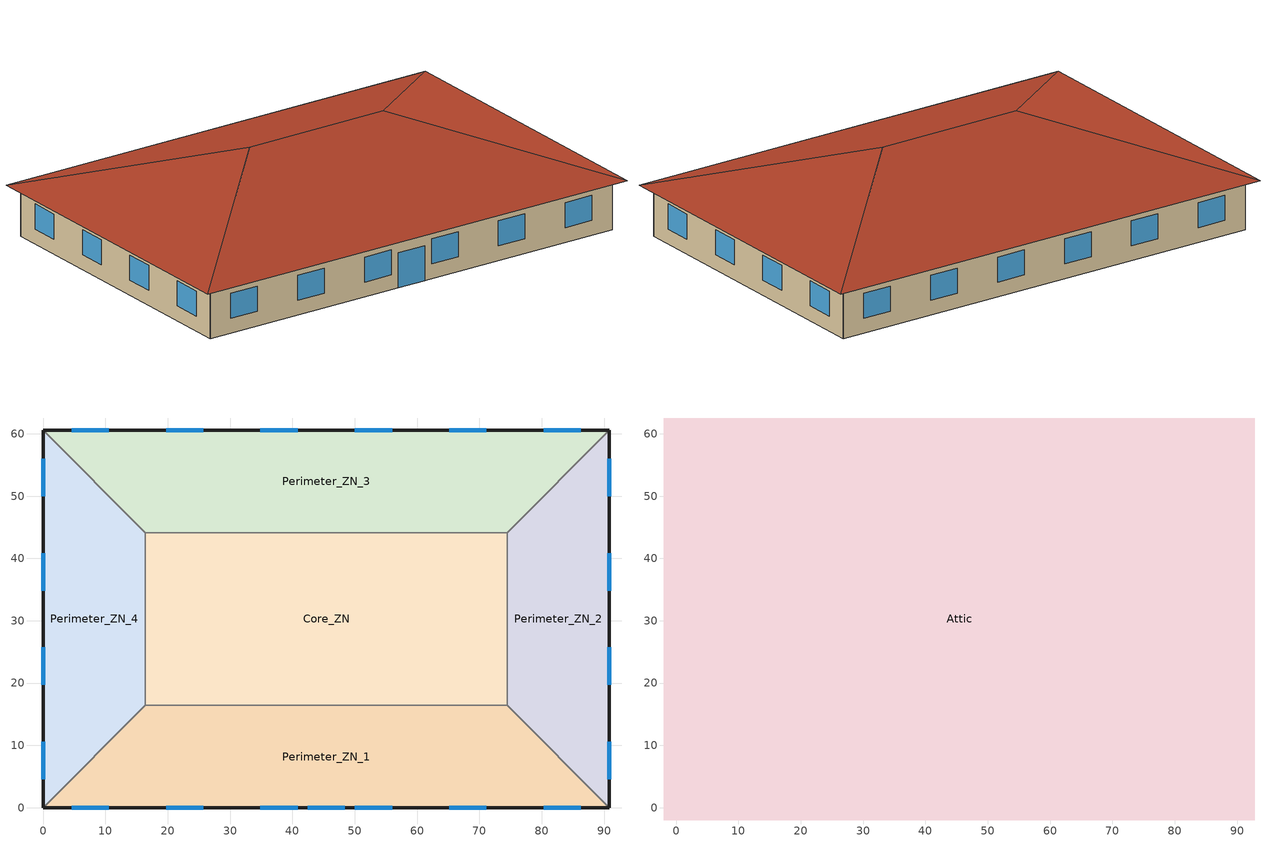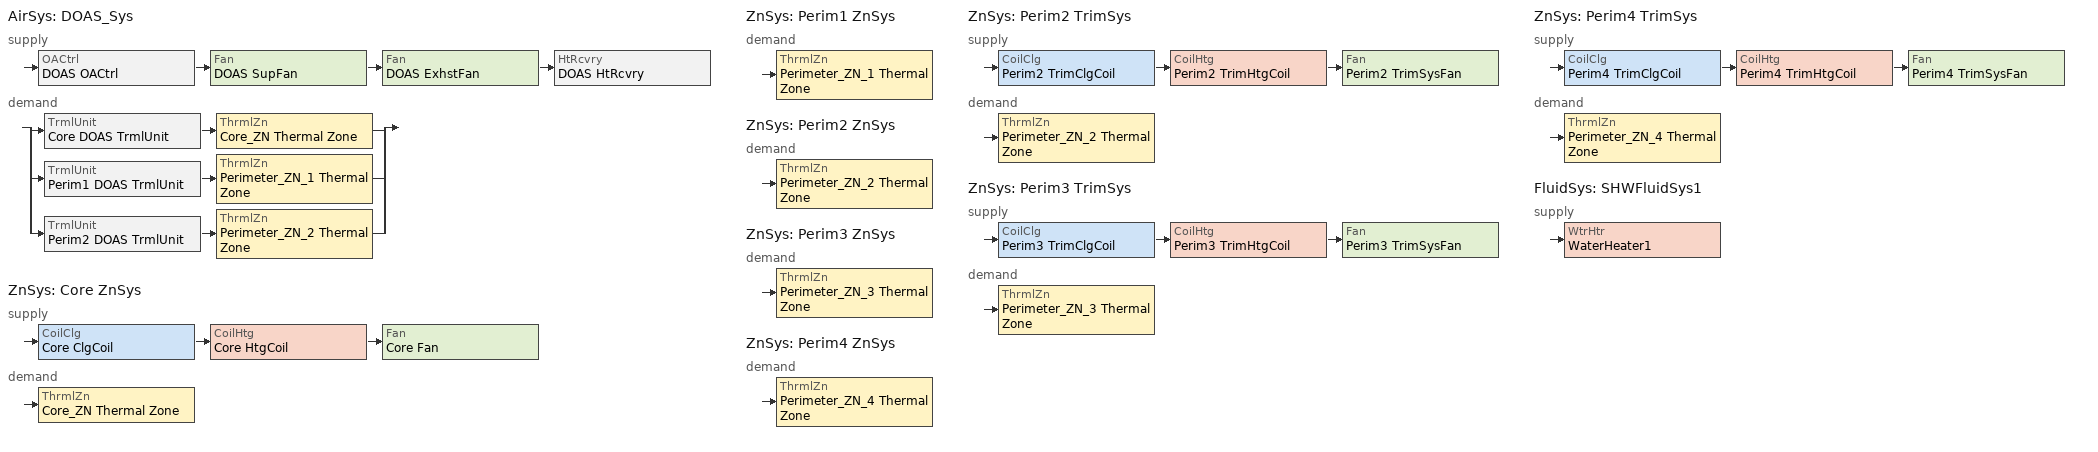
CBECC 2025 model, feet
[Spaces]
Perimeter_ZN_1
 floor ground (Base_CZ12-SlabOnOrBelowGradeF073): 74.44,16.4 90.85,0 0,0 16.4,16.4 z0
 wall outside (Base_CZ12-NonresMetalFrameWallU062): 0,0 90.85,0 z0:10.01
 wall to Perimeter_ZN_2 (NACM_Interior Wall): 90.85,0 74.44,16.4 z0:10.01
 wall to Core_ZN (NACM_Interior Wall): 74.44,16.4 16.4,16.4 z0:10.01
 wall to Perimeter_ZN_4 (NACM_Interior Wall): 16.4,16.4 0,0 z0:10.01
 window (Base_AllCZ_FixedWindowU36): 4.56,0 10.56,0 / 65.12,0 71.13,0 / 50,0 56,0 / 80.28,0 86.29,0 / 19.72,0 25.72,0 / 34.84,0 40.85,0 z2.95:7.95; 42.42,0 48.43,0 z0:7
Perimeter_ZN_2
 floor ground (Base_CZ12-SlabOnOrBelowGradeF073): 90.85,60.56 90.85,0 74.44,16.4 74.44,44.16 z0
 wall outside (Base_CZ12-NonresMetalFrameWallU062): 90.85,0 90.85,60.56 z0:10.01
 wall to Perimeter_ZN_3 (NACM_Interior Wall): 90.85,60.56 74.44,44.16 z0:10.01
 wall to Core_ZN (NACM_Interior Wall): 74.44,44.16 74.44,16.4 z0:10.01
 window (Base_AllCZ_FixedWindowU36): 90.85,34.84 90.85,40.85 / 90.85,50 90.85,56 / 90.85,19.72 90.85,25.72 / 90.85,4.56 90.85,10.56 z2.95:7.95
Core_ZN
 floor ground (Base_CZ12-SlabOnOrBelowGradeF073): 74.44,44.16 74.44,16.4 16.4,16.4 16.4,44.16 z0
 wall to Perimeter_ZN_3 (NACM_Interior Wall): 74.44,44.16 16.4,44.16 z0:10.01
 wall to Perimeter_ZN_4 (NACM_Interior Wall): 16.4,44.16 16.4,16.4 z0:10.01
Perimeter_ZN_3
 floor ground (Base_CZ12-SlabOnOrBelowGradeF073): 90.85,60.56 74.44,44.16 16.4,44.16 0,60.56 z0
 wall outside (Base_CZ12-NonresMetalFrameWallU062): 90.85,60.56 0,60.56 z0:10.01
 wall to Perimeter_ZN_4 (NACM_Interior Wall): 0,60.56 16.4,44.16 z0:10.01
 window (Base_AllCZ_FixedWindowU36): 25.72,60.56 19.72,60.56 / 71.13,60.56 65.12,60.56 / 86.29,60.56 80.28,60.56 / 10.56,60.56 4.56,60.56 / 56,60.56 50,60.56 / 40.85,60.56 34.84,60.56 z2.95:7.95
Perimeter_ZN_4
 floor ground (Base_CZ12-SlabOnOrBelowGradeF073): 0,60.56 16.4,44.16 16.4,16.4 0,0 z0
 wall outside (Base_CZ12-NonresMetalFrameWallU062): 0,60.56 0,0 z0:10.01
 window (Base_AllCZ_FixedWindowU36): 0,56 0,50 / 0,40.85 0,34.84 / 0,10.56 0,4.56 / 0,25.72 0,19.72 z2.95:7.95
Attic
 floor outside (Base_CZ12-NonresOtherFloorU071): 92.81,62.53 90.85,60.56 0,60.56 -1.97,62.53 z10.01; 92.81,62.53 92.81,-1.97 90.85,0 90.85,60.56 z10.01; -1.97,62.53 0,60.56 0,0 -1.97,-1.97 z10.01; 90.85,0 92.81,-1.97 -1.97,-1.97 0,0 z10.01
 floor to Core_ZN (NACM_Drop Ceiling): 74.44,44.16 74.44,16.4 16.4,16.4 16.4,44.16 z10.01
 floor to Perimeter_ZN_2 (NACM_Drop Ceiling): 90.85,60.56 90.85,0 74.44,16.4 74.44,44.16 z10.01
 floor to Perimeter_ZN_4 (NACM_Drop Ceiling): 0,60.56 16.4,44.16 16.4,16.4 0,0 z10.01
 floor to Perimeter_ZN_1 (NACM_Drop Ceiling): 74.44,16.4 90.85,0 0,0 16.4,16.4 z10.01
 floor to Perimeter_ZN_3 (NACM_Drop Ceiling): 90.85,60.56 74.44,44.16 16.4,44.16 0,60.56 z10.01
 roof outside (Base_CZ12-SteepNonresWoodFramingAndOtherRoofU039): 60.56,30.28,20.77 92.81,62.53,10.01 -1.97,62.53,10.01 30.28,30.28,20.77; 30.28,30.28,20.77 -1.97,62.53,10.01 -1.97,-1.97,10.01; 60.56,30.28,20.77 92.81,-1.97,10.01 92.81,62.53,10.01; 30.28,30.28,20.77 -1.97,-1.97,10.01 92.81,-1.97,10.01 60.56,30.28,20.77
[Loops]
AirSys 'DOAS_Sys'
 supply: OACtrl 'DOAS OACtrl' > Fan 'DOAS SupFan' > Fan 'DOAS ExhstFan' > HtRcvry 'DOAS HtRcvry'
 demand: split
  | TrmlUnit 'Core DOAS TrmlUnit' > ThrmlZn 'Core_ZN Thermal Zone'
  | TrmlUnit 'Perim1 DOAS TrmlUnit' > ThrmlZn 'Perimeter_ZN_1 Thermal Zone'
  | TrmlUnit 'Perim2 DOAS TrmlUnit' > ThrmlZn 'Perimeter_ZN_2 Thermal Zone'
ZnSys 'Core ZnSys'
 supply: CoilClg 'Core ClgCoil' > CoilHtg 'Core HtgCoil' > Fan 'Core Fan'
 demand: ThrmlZn 'Core_ZN Thermal Zone'
ZnSys 'Perim1 ZnSys'
 demand: ThrmlZn 'Perimeter_ZN_1 Thermal Zone'
ZnSys 'Perim2 ZnSys'
 demand: ThrmlZn 'Perimeter_ZN_2 Thermal Zone'
ZnSys 'Perim3 ZnSys'
 demand: ThrmlZn 'Perimeter_ZN_3 Thermal Zone'
ZnSys 'Perim4 ZnSys'
 demand: ThrmlZn 'Perimeter_ZN_4 Thermal Zone'
ZnSys 'Perim2 TrimSys'
 supply: CoilClg 'Perim2 TrimClgCoil' > CoilHtg 'Perim2 TrimHtgCoil' > Fan 'Perim2 TrimSysFan'
 demand: ThrmlZn 'Perimeter_ZN_2 Thermal Zone'
ZnSys 'Perim3 TrimSys'
 supply: CoilClg 'Perim3 TrimClgCoil' > CoilHtg 'Perim3 TrimHtgCoil' > Fan 'Perim3 TrimSysFan'
 demand: ThrmlZn 'Perimeter_ZN_3 Thermal Zone'
ZnSys 'Perim4 TrimSys'
 supply: CoilClg 'Perim4 TrimClgCoil' > CoilHtg 'Perim4 TrimHtgCoil' > Fan 'Perim4 TrimSysFan'
 demand: ThrmlZn 'Perimeter_ZN_4 Thermal Zone'
FluidSys 'SHWFluidSys1'
 supply: WtrHtr 'WaterHeater1'
[Proj]
OffSml-EvapClg: ZipCode=95814; AutoHardSizeAirFlowPerTon=350
[Bldg]
Small Office: FuncClassMthd=AreaCategoryMethod; TotStoryCnt=1; AboveGrdStoryCnt=1
[ConsAssm]
Base_CZ12-NonresMetalFrameWallU062: CompatibleSurfType=ExteriorWall; MatRef[1]=Stucco - 7/8 in.; MatRef[2]=Compliance Insulation R13.99; MatRef[3]=Air - Metal Wall Framing - 16 or 24 in. OC; MatRef[4]=Gypsum Board - 1/2 in.
Base_CZ12-SlabOnOrBelowGradeF073: CompatibleSurfType=UndergroundFloor; MatRef[1]=Concrete - 140 lb/ft3 - 6 in.; SlabType=UnheatedSlabOnGrade
Base_CZ12-SteepNonresWoodFramingAndOtherRoofU039: CompatibleSurfType=Roof; MatRef[1]=Metal Standing Seam - 1/16 in.; MatRef[2]=Compliance Insulation R24.86; CRRCInitialRefl=0.2; CRRCAgedRefl=0.2; CRRCInitialEmit=0.85; CRRCAgedEmit=0.85; CRRCProdID=XXXX-XXXX
Base_CZ12-NonresOtherFloorU071: CompatibleSurfType=ExteriorFloor; MatRef[1]=Compliance Insulation R9.83; MatRef[2]=Plywood - 5/8 in.; MatRef[3]=Carpet - 3/4 in.
NACM_Interior Wall: CompatibleSurfType=InteriorWall; MatRef[1]=NACM_Gypsum Board 5/8in; MatRef[2]=NACM_Gypsum Board 5/8in
NACM_Drop Ceiling: CompatibleSurfType=InteriorFloor; MatRef[1]=NACM_Acoustic Tile 3/4in
[Mat]
Name | CodeCat | CodeItem
Stucco - 7/8 in. | Plastering Materials | Stucco - 7/8 in.
Compliance Insulation R13.99 | Insulation Board | Compliance Insulation R13.99
Air - Metal Wall Framing - 16 or 24 in. OC | Air | Air - Metal Wall Framing - 16 or 24 in. OC
Gypsum Board - 1/2 in. | Bldg Board and Siding | Gypsum Board - 1/2 in.
Concrete - 140 lb/ft3 - 6 in. | Concrete | Concrete - 140 lb/ft3 - 6 in.
Metal Standing Seam - 1/16 in. | Roofing | Metal Standing Seam - 1/16 in.
Compliance Insulation R24.86 | Insulation Board | Compliance Insulation R24.86
Compliance Insulation R9.83 | Insulation Board | Compliance Insulation R9.83
Plywood - 5/8 in. | Bldg Board and Siding | Plywood - 5/8 in.
Carpet - 3/4 in. | Finish Materials | Carpet - 3/4 in.
NACM_Gypsum Board 5/8in | Bldg Board and Siding | Gypsum Board - 5/8 in.
NACM_Acoustic Tile 3/4in | Finish Materials | Acoustic Tile - 3/4 in.
[FenCons]
Base_AllCZ_FixedWindowU36: FenType=VerticalFenestration; FenProdType=FixedWindow; AssmContext=Manufactured; CertificationMthd=NFRCRated; SHGC=0.25; UFactor=0.36; VT=0.42
[Story]
Building Story 1
[Spc] Story=Building Story 1
Name | ThrmlZnRef | Vol | SpcFuncDefaultsRef | SpcFunc | PriSide100PctControlled | SecSide100PctControlled | MinDimLtgFrac | MinDimPwrFrac | SHWFluidSegRef | CondgType
Perimeter_ZN_1 | Perimeter_ZN_1 Thermal Zone | 12219.7 | Office Defaults | Office Area (>250 square feet) | 1 | 1 | 0.1 | 0.1 | SHWSupply1
Perimeter_ZN_2 | Perimeter_ZN_2 Thermal Zone | 7248.87 | Office Defaults | Office Area (>250 square feet) | 1 | 1 | 0.1 | 0.1 | SHWSupply1
Perimeter_ZN_3 | Perimeter_ZN_3 Thermal Zone | 12219.7 | Office Defaults | Office Area (>250 square feet) | 1 | 1 | 0.1 | 0.1 | SHWSupply1
Perimeter_ZN_4 | Perimeter_ZN_4 Thermal Zone | 7248.87 | Office Defaults | Office Area (>250 square feet) | 1 | 1 | 0.1 | 0.1 | SHWSupply1
Core_ZN | Core_ZN Thermal Zone | 16119.6 | Office Defaults | Office Area (>250 square feet) |  |  |  |  | SHWSupply1
Attic | Attic Thermal Zone | 28195.7 |  | Unoccupied-Exclude from Gross Floor Area |  |  |  |  |  | IndirectlyConditioned
[ThrmlZn]
Name | Type | HVACZnCnt | PriAirCondgSysRef[1] | VentSysRef | AddClgSys | ClgTstatSchRef | HtgTstatSchRef | PriAirCondgSysRef
Core_ZN Thermal Zone | Conditioned | 1 | Core ZnSys | DOAS_Sys | 0 | Office ClgSetPt | Office HtgSetPt
Perimeter_ZN_1 Thermal Zone | Conditioned |  | Perim1 ZnSys | DOAS_Sys |  | Office ClgSetPt | Office HtgSetPt
Perimeter_ZN_2 Thermal Zone | Conditioned |  |  | DOAS_Sys |  | Office ClgSetPt | Office HtgSetPt | ( Perim2 ZnSys, Perim2 TrimSys )
Perimeter_ZN_3 Thermal Zone | Conditioned |  |  |  |  | Office ClgSetPt | Office HtgSetPt | ( Perim3 ZnSys, Perim3 TrimSys )
Perimeter_ZN_4 Thermal Zone | Conditioned |  |  |  |  | Office ClgSetPt | Office HtgSetPt | ( Perim4 ZnSys, Perim4 TrimSys )
Attic Thermal Zone | Unconditioned
[AirSys]
DOAS_Sys: Type=DOASCV; ClgCtrl=OutsideAirReset
[AirSeg] Sys=DOAS_Sys
Name | Type
DOAS SupAirSeg | Supply
DOAS RetAirSeg | Exhaust
[Fan]
DOAS SupFan: Sys=DOAS_Sys; CtrlMthd=ConstantVolume; ModelingMthd=StaticPressure
DOAS ExhstFan: Sys=DOAS_Sys
Core Fan: Sys=Core ZnSys
Perim2 TrimSysFan: Sys=Perim2 TrimSys
Perim3 TrimSysFan: Sys=Perim3 TrimSys
Perim4 TrimSysFan: Sys=Perim4 TrimSys
[TrmlUnit] Sys=DOAS_Sys; Type=Uncontrolled
Name | ZnServedRef
Core DOAS TrmlUnit | Core_ZN Thermal Zone
Perim1 DOAS TrmlUnit | Perimeter_ZN_1 Thermal Zone
Perim2 DOAS TrmlUnit | Perimeter_ZN_2 Thermal Zone
[OACtrl]
DOAS OACtrl: Sys=DOAS_Sys; HtRcvryRef=DOAS HtRcvry
[HtRcvry]
DOAS HtRcvry: Sys=DOAS_Sys; Type=Plate
[ZnSys]
Core ZnSys: Type=PTAC; Cnt=1; AirFlowPerSqFt=0.75
Perim1 ZnSys; Perim3 ZnSys: Type=EvaporativeCooler; EvapClrPriSupFlow=1220; EvapClrPriSupExtStaticPress=1
Perim2 ZnSys; Perim4 ZnSys: Type=EvaporativeCooler; EvapClrPriSupFlow=750; EvapClrPriSupExtStaticPress=1
Perim2 TrimSys; Perim3 TrimSys: Type=PTAC
Perim4 TrimSys: Type=PTHP
[CoilClg] Type=DirectExpansion
Name | Sys
Core ClgCoil | Core ZnSys
Perim2 TrimClgCoil | Perim2 TrimSys
Perim3 TrimClgCoil | Perim3 TrimSys
Perim4 TrimClgCoil | Perim4 TrimSys
[CoilHtg]
Name | Sys | Type
Core HtgCoil | Core ZnSys | Resistance
Perim2 TrimHtgCoil | Perim2 TrimSys | Resistance
Perim3 TrimHtgCoil | Perim3 TrimSys | Furnace
Perim4 TrimHtgCoil | Perim4 TrimSys | HeatPump
[FluidSys]
SHWFluidSys1: Type=ServiceHotWater
[WtrHtr]
WaterHeater1: Sys=SHWFluidSys1; FluidSegOutRef=SHWSupply1; FluidSegMakeupRef=SHWMakeup1; ThrmlEff=0.78; FuelSrc=Electricity; InpPwr=8.7; IsUEFRtd=1
[FluidSeg] Sys=SHWFluidSys1
Name | Type | Src
SHWSupply1 | PrimarySupply
SHWMakeup1 | MakeupFluid | MunicipalWater
[SpcFuncDefaults]
Office Defaults: SpcFunc=Office Area (>250 square feet); OccSchRef=Office Occupancy; IntLtgRegSchRef=Office Lights; RecptSchRef=Office Receptacle; ProcElecSchRef=Office Receptacle; CommRfrgEqpSchRef=Office Receptacle; ElevSchRef=Office Elevator; ProcGasSchRef=Office Receptacle; HotWtrHtgSchRef=Office ServiceHotWater
[PVArray]
PV Array: DCSysSize=17.2
[Batt]
Battery: MaxCap=30; Ctrl=Time of Use
[Sch]
Name | Type | EndMonth[1] | EndDay[1] | SchWeekRef[1]
Office Occupancy | Fraction | 12 | 31 | OfficeOccupancyWk
Office Receptacle | Fraction | 12 | 31 | OfficeReceptacleWk
Office ServiceHotWater | Fraction | 12 | 31 | OfficeServiceHotWaterWk
Office Elevator | Fraction |  |  | OfficeElevatorWk
Office Lights | Fraction | 12 | 31 | OfficeLightsWk
Office ClgSetPt | Temperature | 12 | 31 | OfficeClgSetPtWk
Office HtgSetPt | Temperature | 12 | 31 | OfficeHtgSetPtWk
[SchWeek]
Name | Type | SchDaySunRef | SchDayMonRef | SchDayTueRef | SchDayWedRef | SchDayThuRef | SchDayFriRef | SchDaySatRef | SchDayHolRef | SchDayClgDDRef | SchDayHtgDDRef | SchDayWDRef
OfficeOccupancyWk | Fraction | OfficeOccupancySun | OfficeOccupancyWD | OfficeOccupancyWD | OfficeOccupancyWD | OfficeOccupancyWD | OfficeOccupancyWD | OfficeOccupancySat | OfficeOccupancySun | OnDay | OffDay
OfficeReceptacleWk | Fraction | OfficeReceptacleSun | OfficeReceptacleWD | OfficeReceptacleWD | OfficeReceptacleWD | OfficeReceptacleWD | OfficeReceptacleWD | OfficeReceptacleSat | OfficeReceptacleSun | OnDay | OffDay
OfficeServiceHotWaterWk | Fraction | OfficeServiceHotWaterSun | OfficeServiceHotWaterWD | OfficeServiceHotWaterWD | OfficeServiceHotWaterWD | OfficeServiceHotWaterWD | OfficeServiceHotWaterWD | OfficeServiceHotWaterSat | OfficeServiceHotWaterSun | OnDay | OffDay
OfficeElevatorWk | Fraction | OfficeElevatorSun |  |  |  |  |  | OfficeElevatorSat |  |  |  | OfficeElevatorWD
OfficeLightsWk | Fraction | OfficeLightsSun | OfficeLightsWD | OfficeLightsWD | OfficeLightsWD | OfficeLightsWD | OfficeLightsWD | OfficeLightsSat | OfficeLightsSun | OnDay | OffDay
OfficeClgSetPtWk | Temperature | OfficeClgSetPtSun | OfficeClgSetPtWD | OfficeClgSetPtWD | OfficeClgSetPtWD | OfficeClgSetPtWD | OfficeClgSetPtWD | OfficeClgSetPtSat | OfficeClgSetPtSun | OfficeClgSetPtWD | OfficeClgSetPtWD
OfficeHtgSetPtWk | Temperature | OfficeHtgSetPtSun | OfficeHtgSetPtWD | OfficeHtgSetPtWD | OfficeHtgSetPtWD | OfficeHtgSetPtWD | OfficeHtgSetPtWD | OfficeHtgSetPtSat | OfficeHtgSetPtSun | OfficeHtgSetPtWD | OfficeHtgSetPtWD
[SchDay]
Name | Type | Hr
OfficeOccupancySun | Fraction | ( 0, 0, 0, 0, 0, 0, 0.05, 0.05, 0.05, 0.05, 0.05, 0.05, 0.05, 0.05, 0.05, 0.05, 0.05, 0.05, 0, 0, 0, 0, 0, 0 )
OfficeOccupancyWD | Fraction | ( 0, 0, 0, 0, 0, 0, 0.1, 0.2, 0.95, 0.95, 0.95, 0.95, 0.5, 0.95, 0.95, 0.95, 0.95, 0.3, 0.1, 0.1, 0.1, 0.1, 0.05, 0.05 )
OfficeOccupancySat | Fraction | ( 0, 0, 0, 0, 0, 0, 0.1, 0.1, 0.3, 0.3, 0.3, 0.3, 0.1, 0.1, 0.1, 0.1, 0.1, 0.05, 0.05, 0, 0, 0, 0, 0 )
OfficeReceptacleSun; OfficeLightsSun | Fraction | ( 0.05, 0.05, 0.05, 0.05, 0.05, 0.05, 0.05, 0.05, 0.05, 0.05, 0.05, 0.05, 0.05, 0.05, 0.05, 0.05, 0.05, 0.05, 0.05, 0.05, 0.05, 0.05, 0.05, 0.05 )
OfficeReceptacleWD | Fraction | ( 0.05, 0.05, 0.05, 0.05, 0.05, 0.1, 0.1, 0.3, 0.9, 0.9, 0.9, 0.9, 0.9, 0.9, 0.9, 0.9, 0.9, 0.5, 0.3, 0.3, 0.2, 0.2, 0.1, 0.05 )
OfficeReceptacleSat; OfficeLightsSat | Fraction | ( 0.05, 0.05, 0.05, 0.05, 0.05, 0.05, 0.1, 0.1, 0.3, 0.3, 0.3, 0.3, 0.15, 0.15, 0.15, 0.15, 0.15, 0.05, 0.05, 0.05, 0.05, 0.05, 0.05, 0.05 )
OfficeServiceHotWaterSun | Fraction | ( 0.04, 0.04, 0.04, 0.04, 0.04, 0.07, 0.04, 0.04, 0.04, 0.04, 0.04, 0.06, 0.06, 0.09, 0.06, 0.04, 0.04, 0.04, 0.04, 0.04, 0.04, 0.07, 0.04, 0.04 )
OfficeServiceHotWaterWD | Fraction | ( 0.05, 0.05, 0.05, 0.05, 0.05, 0.08, 0.07, 0.19, 0.35, 0.38, 0.39, 0.47, 0.57, 0.54, 0.34, 0.33, 0.44, 0.26, 0.21, 0.15, 0.17, 0.08, 0.05, 0.05 )
OfficeServiceHotWaterSat | Fraction | ( 0.05, 0.05, 0.05, 0.05, 0.05, 0.08, 0.07, 0.11, 0.15, 0.21, 0.19, 0.23, 0.2, 0.19, 0.15, 0.12, 0.14, 0.07, 0.07, 0.07, 0.07, 0.09, 0.05, 0.05 )
OfficeElevatorWD | Fraction | ( 0, 0, 0, 0, 0, 0, 0, 0.35, 0.69, 0.43, 0.37, 0.43, 0.58, 0.48, 0.37, 0.37, 0.46, 0.62, 0.2, 0.12, 0.04, 0.04, 0, 0 )
OfficeElevatorSat | Fraction | ( 0, 0, 0, 0, 0, 0, 0, 0.16, 0.14, 0.21, 0.18, 0.25, 0.21, 0.13, 0.08, 0.04, 0.05, 0.06, 0, 0, 0, 0, 0, 0 )
OfficeElevatorSun; OffDay | Fraction | ( 0, 0, 0, 0, 0, 0, 0, 0, 0, 0, 0, 0, 0, 0, 0, 0, 0, 0, 0, 0, 0, 0, 0, 0 )
OfficeLightsWD | Fraction | ( 0.05, 0.05, 0.05, 0.05, 0.05, 0.1, 0.1, 0.3, 0.65, 0.65, 0.65, 0.65, 0.65, 0.65, 0.65, 0.65, 0.65, 0.35, 0.3, 0.3, 0.2, 0.2, 0.1, 0.05 )
OnDay | Fraction | ( 1, 1, 1, 1, 1, 1, 1, 1, 1, 1, 1, 1, 1, 1, 1, 1, 1, 1, 1, 1, 1, 1, 1, 1 )
OfficeClgSetPtSun | Temperature | ( 85, 85, 85, 85, 85, 85, 85, 85, 85, 85, 85, 85, 85, 85, 85, 85, 85, 85, 85, 85, 85, 85, 85, 85 )
OfficeClgSetPtWD | Temperature | ( 85, 85, 85, 85, 85, 75, 75, 75, 75, 75, 75, 75, 75, 75, 75, 75, 75, 75, 75, 75, 75, 75, 75, 75 )
OfficeClgSetPtSat | Temperature | ( 85, 85, 85, 85, 85, 75, 75, 75, 75, 75, 75, 75, 75, 75, 75, 75, 75, 75, 75, 85, 85, 85, 85, 85 )
OfficeHtgSetPtSun | Temperature | ( 60, 60, 60, 60, 60, 60, 60, 60, 60, 60, 60, 60, 60, 60, 60, 60, 60, 60, 60, 60, 60, 60, 60, 60 )
OfficeHtgSetPtWD | Temperature | ( 60, 60, 60, 60, 60, 70, 70, 70, 70, 70, 70, 70, 70, 70, 70, 70, 70, 70, 70, 70, 70, 70, 70, 70 )
OfficeHtgSetPtSat | Temperature | ( 60, 60, 60, 60, 60, 70, 70, 70, 70, 70, 70, 70, 70, 70, 70, 70, 70, 70, 70, 60, 60, 60, 60, 60 )
